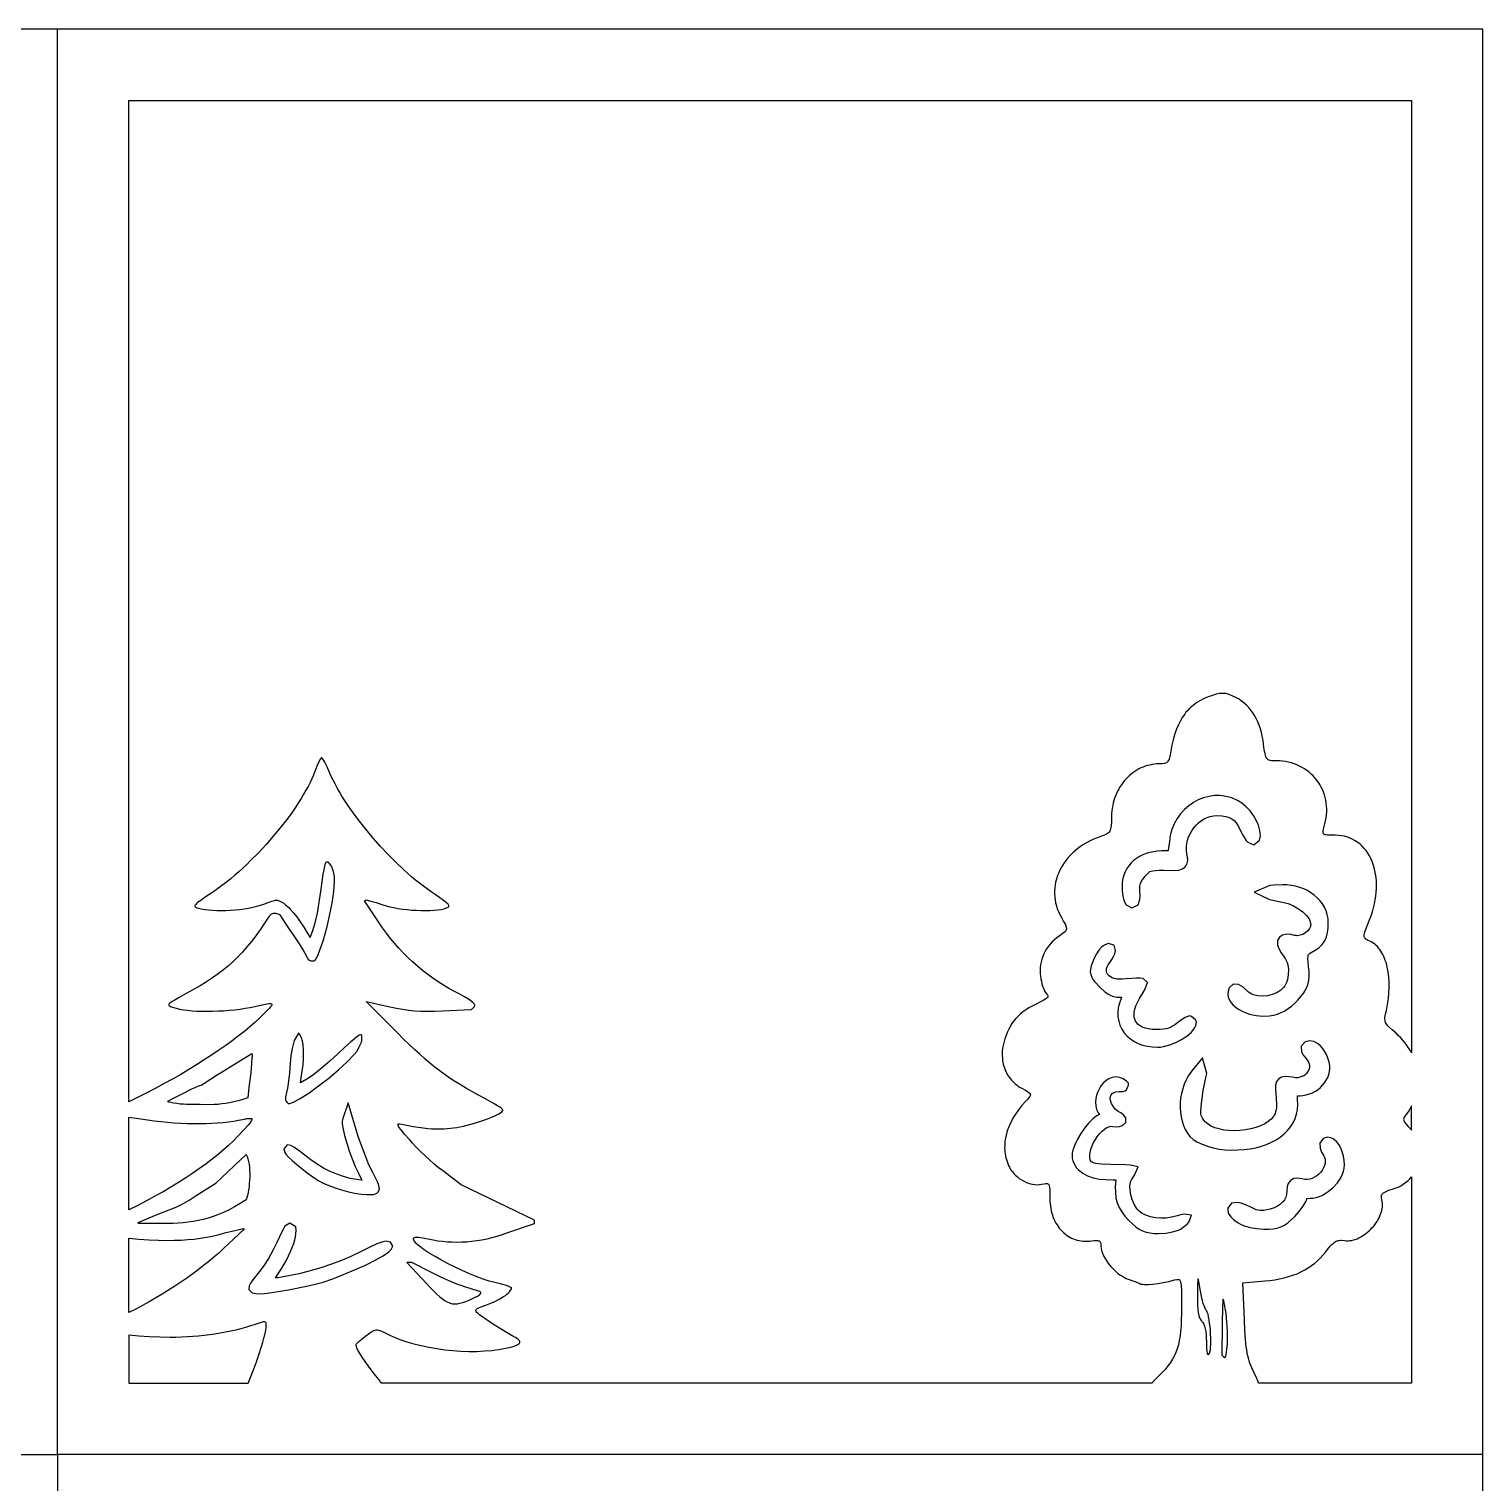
# Model space of a CAD drawing. Extents: x 0 to 250, y 0 to 250.
# Drawn here: x 122.5 to 250, y 122.5 to 250 of the extents above; entities that cross this region are included whole.
import ezdxf

# ---------------------------------------------------------------- set-up
doc = ezdxf.new("R2010")
doc.units = 0
doc.layers.add('CUT', color=18, linetype='CONTINUOUS')

msp = doc.modelspace()

# ---------------------------------------------------------------- linework, layer by layer
at = {"layer": 'CUT'}
for points in [[(0, 125), (125, 125), (125, 250), (0, 250)], [(153.41, 131.25), (153.19, 131.53), (152.91, 131.88), (152.58, 132.3), (152.26, 132.73), (151.96, 133.14), (151.7, 133.54), (151.48, 133.9), (151.31, 134.21), (151.25, 134.34), (151.2, 134.46), (151.18, 134.55), (151.17, 134.62), (151.18, 134.66), (151.23, 134.72), (151.42, 134.9), (151.7, 135.13), (152.04, 135.4), (152.34, 135.62), (152.57, 135.78), (152.67, 135.84), (152.76, 135.88), (152.85, 135.91), (152.94, 135.92), (153.03, 135.92), (153.13, 135.91), (153.23, 135.88), (153.35, 135.84), (153.62, 135.72), (153.96, 135.54), (154.21, 135.42), (154.47, 135.3), (154.74, 135.19), (155.02, 135.08), (155.62, 134.88), (156.24, 134.7), (156.9, 134.54), (157.57, 134.4), (158.26, 134.28), (158.96, 134.18), (159.67, 134.11), (160.37, 134.06), (161.07, 134.04), (161.76, 134.04), (162.43, 134.07), (163.08, 134.12), (163.4, 134.16), (163.7, 134.2), (164, 134.25), (164.29, 134.31), (164.76, 134.42), (164.95, 134.47), (165.11, 134.53), (165.25, 134.58), (165.36, 134.64), (165.44, 134.7), (165.5, 134.76), (165.53, 134.82), (165.53, 134.88), (165.5, 134.95), (165.45, 135.01), (165.38, 135.08), (165.28, 135.16), (165.15, 135.24), (165, 135.32), (164.66, 135.51), (164.14, 135.83), (163.53, 136.22), (162.88, 136.64), (162.37, 136.98), (162, 137.24), (161.87, 137.35), (161.77, 137.44), (161.71, 137.52), (161.68, 137.59), (161.67, 137.62), (161.68, 137.66), (161.71, 137.72), (161.78, 137.77), (161.87, 137.83), (162, 137.89), (162.16, 137.95), (162.56, 138.09), (163, 138.25), (163.41, 138.43), (163.79, 138.63), (164.12, 138.84), (164.27, 138.95), (164.41, 139.05), (164.52, 139.15), (164.62, 139.25), (164.7, 139.34), (164.76, 139.43), (164.8, 139.52), (164.81, 139.59), (164.8, 139.61), (164.78, 139.63), (164.7, 139.68), (164.56, 139.74), (164.38, 139.81), (163.92, 139.94), (163.36, 140.08), (163.11, 140.13), (162.86, 140.2), (162.31, 140.38), (161.72, 140.59), (161.11, 140.84), (160.49, 141.12), (159.86, 141.41), (159.25, 141.72), (158.66, 142.03), (158.11, 142.35), (157.6, 142.66), (157.15, 142.95), (156.78, 143.23), (156.62, 143.36), (156.49, 143.48), (156.38, 143.59), (156.3, 143.69), (156.24, 143.79), (156.21, 143.87), (156.21, 143.91), (156.22, 143.94), (156.23, 143.97), (156.25, 144), (156.3, 144.03), (156.4, 144.04), (156.53, 144.04), (156.68, 144.04), (156.87, 144.02), (157.07, 143.99), (157.29, 143.95), (157.51, 143.9), (157.93, 143.82), (158.35, 143.74), (158.77, 143.69), (159.19, 143.65), (159.61, 143.63), (160.03, 143.62), (160.46, 143.63), (160.89, 143.65), (161.33, 143.7), (161.77, 143.75), (162.21, 143.83), (162.66, 143.92), (163.11, 144.03), (163.56, 144.15), (164.03, 144.29), (164.49, 144.45), (166.83, 145.26), (166.83, 145.53), (160.39, 148.63), (158.75, 149.89), (158.39, 150.17), (158.01, 150.49), (157.61, 150.84), (157.22, 151.2), (156.83, 151.57), (156.46, 151.94), (156.13, 152.29), (155.85, 152.61), (155.43, 153.1), (155.13, 153.46), (154.94, 153.71), (154.89, 153.8), (154.86, 153.87), (154.85, 153.93), (154.87, 153.96), (154.91, 153.98), (154.98, 153.98), (155.18, 153.96), (155.47, 153.9), (156.18, 153.76), (156.85, 153.66), (157.48, 153.59), (157.78, 153.56), (158.07, 153.55), (158.35, 153.54), (158.63, 153.55), (158.91, 153.56), (159.18, 153.57), (159.46, 153.6), (159.73, 153.63), (160, 153.67), (160.27, 153.72), (160.59, 153.79), (160.91, 153.87), (161.57, 154.05), (162.2, 154.25), (162.79, 154.46), (163.06, 154.57), (163.3, 154.67), (163.51, 154.77), (163.7, 154.87), (163.85, 154.96), (163.96, 155.05), (164.03, 155.12), (164.05, 155.16), (164.05, 155.19), (164.04, 155.21), (164.02, 155.24), (163.93, 155.33), (163.78, 155.44), (163.59, 155.57), (163.35, 155.71), (163.09, 155.87), (162.47, 156.2), (161.91, 156.5), (161.38, 156.79), (160.87, 157.08), (160.38, 157.38), (159.9, 157.68), (159.44, 157.98), (158.98, 158.3), (158.54, 158.62), (158.09, 158.96), (157.65, 159.32), (157.21, 159.7), (156.76, 160.09), (156.3, 160.51), (155.82, 160.96), (155.34, 161.43), (154.83, 161.94), (152.05, 164.73), (154.13, 164.26), (154.71, 164.14), (155.25, 164.04), (155.78, 163.96), (156.31, 163.91), (156.86, 163.88), (157.44, 163.87), (158.07, 163.88), (158.76, 163.91), (161.3, 164.03), (161.56, 164.29), (161.59, 164.33), (161.6, 164.37), (161.59, 164.42), (161.56, 164.47), (161.52, 164.53), (161.46, 164.6), (161.28, 164.75), (161.03, 164.92), (160.7, 165.12), (160.29, 165.35), (159.8, 165.61), (159.32, 165.87), (158.84, 166.15), (158.38, 166.45), (157.91, 166.77), (157.46, 167.1), (157.01, 167.45), (156.57, 167.81), (156.14, 168.19), (155.73, 168.58), (155.32, 168.99), (154.93, 169.4), (154.55, 169.83), (154.18, 170.27), (153.84, 170.71), (153.5, 171.17), (153.19, 171.63), (151.93, 173.54), (152.01, 173.62), (152.05, 173.63), (152.15, 173.61), (152.48, 173.53), (152.95, 173.39), (153.51, 173.2), (153.81, 173.1), (154.13, 173.02), (154.49, 172.95), (154.86, 172.88), (155.26, 172.83), (155.66, 172.78), (156.07, 172.74), (156.48, 172.72), (156.89, 172.7), (157.28, 172.7), (157.66, 172.71), (158.02, 172.73), (158.34, 172.76), (158.64, 172.8), (158.9, 172.85), (159.11, 172.92), (159.18, 172.95), (159.24, 172.98), (159.28, 173.02), (159.31, 173.06), (159.32, 173.1), (159.31, 173.14), (159.28, 173.2), (159.24, 173.26), (159.17, 173.32), (159.09, 173.4), (158.85, 173.58), (158.52, 173.81), (158.1, 174.1), (157.76, 174.33), (157.43, 174.57), (157.08, 174.82), (156.74, 175.09), (156.4, 175.37), (156.05, 175.66), (155.7, 175.97), (155.36, 176.28), (154.67, 176.93), (153.99, 177.61), (153.32, 178.32), (152.68, 179.05), (152.06, 179.79), (151.47, 180.53), (150.91, 181.28), (150.65, 181.65), (150.4, 182.02), (150.16, 182.38), (149.93, 182.74), (149.72, 183.1), (149.52, 183.45), (149.33, 183.8), (149.16, 184.13), (149, 184.46), (148.86, 184.79), (148.64, 185.29), (148.43, 185.7), (148.34, 185.86), (148.26, 185.98), (148.19, 186.06), (148.17, 186.08), (148.15, 186.09), (148.13, 186.08), (148.11, 186.06), (148.05, 185.99), (147.98, 185.88), (147.9, 185.73), (147.73, 185.35), (147.55, 184.88), (147.43, 184.57), (147.29, 184.25), (147.14, 183.92), (146.97, 183.58), (146.78, 183.24), (146.58, 182.89), (146.37, 182.53), (146.14, 182.17), (145.9, 181.8), (145.65, 181.44), (145.39, 181.07), (145.11, 180.69), (144.53, 179.95), (143.92, 179.21), (143.28, 178.48), (142.62, 177.77), (141.93, 177.08), (141.59, 176.74), (141.24, 176.41), (140.89, 176.1), (140.54, 175.79), (140.19, 175.49), (139.84, 175.21), (139.49, 174.94), (139.14, 174.68), (138.8, 174.43), (138.45, 174.2), (137.94, 173.86), (137.55, 173.59), (137.28, 173.39), (137.18, 173.3), (137.11, 173.23), (137.06, 173.17), (137.04, 173.12), (137.04, 173.07), (137.06, 173.03), (137.09, 173), (137.15, 172.97), (137.32, 172.91), (137.59, 172.84), (137.9, 172.79), (138.24, 172.75), (138.59, 172.72), (138.97, 172.7), (139.36, 172.7), (139.75, 172.71), (140.16, 172.73), (140.56, 172.76), (140.97, 172.8), (141.36, 172.85), (141.75, 172.91), (142.12, 172.99), (142.47, 173.07), (142.79, 173.16), (143.09, 173.26), (143.48, 173.41), (143.8, 173.52), (144.03, 173.59), (144.12, 173.6), (144.19, 173.61), (144.21, 173.61), (144.23, 173.61), (144.3, 173.6), (144.5, 173.51), (144.83, 173.34), (144.98, 173.21), (145.14, 173.07), (145.27, 172.96), (145.4, 172.83), (145.67, 172.53), (145.97, 172.15), (146.28, 171.72), (146.59, 171.24), (146.9, 170.73), (147.14, 170.34), (147.38, 170.96), (147.58, 171.61), (147.78, 172.47), (147.95, 173.44), (148.08, 174.38), (148.19, 175.22), (148.3, 175.9), (148.38, 176.28), (148.44, 176.61), (148.46, 176.71), (148.51, 176.83), (148.57, 176.94), (148.6, 176.97), (148.64, 176.98), (148.68, 176.97), (148.73, 176.93), (148.83, 176.82), (148.93, 176.69), (149, 176.59), (149.03, 176.55), (149.06, 176.48), (149.12, 176.3), (149.19, 175.99), (149.27, 175.63), (149.27, 175.25), (149.19, 174.37), (149.04, 173.34), (148.83, 172.24), (148.58, 171.14), (148.29, 170.1), (147.98, 169.2), (147.76, 168.66), (147.66, 168.47), (147.57, 168.35), (147.52, 168.3), (147.46, 168.27), (147.37, 168.26), (147.28, 168.27), (147.19, 168.29), (147.1, 168.31), (146.91, 168.54), (146.72, 168.92), (146.53, 169.26), (146.21, 169.78), (145.8, 170.4), (145.34, 171.05), (144.92, 171.67), (144.58, 172.22), (144.54, 172.27), (144.44, 172.34), (144.31, 172.39), (144.16, 172.43), (144.08, 172.44), (144, 172.45), (143.92, 172.44), (143.84, 172.42), (143.76, 172.38), (143.69, 172.34), (143.62, 172.27), (143.56, 172.19), (143.16, 171.58), (142.76, 171), (142.38, 170.47), (142, 169.97), (141.61, 169.5), (141.22, 169.06), (140.82, 168.64), (140.41, 168.24), (139.99, 167.86), (139.54, 167.49), (139.08, 167.14), (138.58, 166.79), (138.06, 166.45), (137.51, 166.1), (136.92, 165.76), (136.28, 165.41), (135.67, 165.08), (135.22, 164.82), (135.05, 164.72), (134.92, 164.63), (134.83, 164.56), (134.77, 164.49), (134.75, 164.44), (134.75, 164.41), (134.75, 164.39), (134.79, 164.34), (134.86, 164.3), (134.95, 164.26), (135.08, 164.22), (135.4, 164.13), (135.7, 164.06), (136.03, 164), (136.4, 163.95), (136.8, 163.91), (137.22, 163.88), (137.67, 163.87), (138.13, 163.86), (138.6, 163.87), (139.08, 163.89), (139.56, 163.91), (140.05, 163.95), (140.53, 164), (141, 164.06), (141.45, 164.13), (141.89, 164.2), (142.31, 164.29), (142.93, 164.44), (143.39, 164.53), (143.55, 164.55), (143.67, 164.55), (143.75, 164.53), (143.77, 164.52), (143.79, 164.5), (143.79, 164.47), (143.79, 164.44), (143.75, 164.35), (143.67, 164.24), (143.55, 164.11), (143.2, 163.75), (142.7, 163.26), (142.3, 162.89), (141.86, 162.5), (141.38, 162.1), (140.87, 161.7), (140.32, 161.28), (139.75, 160.86), (139.14, 160.44), (138.51, 160.02), (137.86, 159.59), (137.19, 159.17), (136.5, 158.75), (135.8, 158.33), (135.08, 157.92), (134.36, 157.52), (133.63, 157.13), (132.89, 156.75), (131.25, 155.92), (131.25, 243.75), (243.75, 243.75), (243.75, 160.21), (243.61, 160.46), (243.45, 160.7), (243.29, 160.93), (243.12, 161.15), (242.94, 161.37), (242.76, 161.57), (242.57, 161.75), (242.38, 161.93), (242.03, 162.23), (241.77, 162.48), (241.67, 162.59), (241.58, 162.69), (241.52, 162.79), (241.47, 162.89), (241.44, 162.99), (241.42, 163.09), (241.41, 163.2), (241.41, 163.32), (241.46, 163.6), (241.53, 163.94), (241.64, 164.46), (241.72, 164.97), (241.76, 165.47), (241.79, 165.96), (241.78, 166.43), (241.75, 166.89), (241.69, 167.33), (241.61, 167.74), (241.56, 167.94), (241.51, 168.14), (241.44, 168.32), (241.37, 168.5), (241.3, 168.67), (241.22, 168.84), (241.14, 168.99), (241.05, 169.14), (240.95, 169.28), (240.85, 169.41), (240.74, 169.53), (240.63, 169.64), (240.51, 169.74), (240.39, 169.83), (240.26, 169.91), (240.13, 169.98), (239.89, 170.1), (239.8, 170.15), (239.72, 170.2), (239.66, 170.26), (239.62, 170.32), (239.59, 170.39), (239.58, 170.48), (239.58, 170.57), (239.6, 170.69), (239.64, 170.82), (239.69, 170.98), (239.84, 171.37), (240.05, 171.89), (240.19, 172.24), (240.31, 172.59), (240.41, 172.94), (240.49, 173.29), (240.56, 173.63), (240.61, 173.97), (240.65, 174.3), (240.67, 174.63), (240.67, 174.96), (240.66, 175.28), (240.63, 175.59), (240.59, 175.89), (240.53, 176.18), (240.46, 176.47), (240.38, 176.74), (240.28, 177.01), (240.17, 177.26), (240.04, 177.5), (239.9, 177.73), (239.75, 177.95), (239.59, 178.15), (239.41, 178.34), (239.22, 178.51), (239.02, 178.67), (238.81, 178.81), (238.59, 178.94), (238.36, 179.05), (238.11, 179.14), (237.86, 179.21), (237.59, 179.26), (237.32, 179.29), (237.04, 179.3), (236.65, 179.3), (236.36, 179.32), (236.25, 179.33), (236.16, 179.35), (236.09, 179.38), (236.04, 179.42), (236, 179.48), (235.98, 179.54), (235.98, 179.62), (235.99, 179.72), (236.04, 179.96), (236.13, 180.29), (236.19, 180.56), (236.24, 180.83), (236.28, 181.09), (236.3, 181.35), (236.3, 181.61), (236.29, 181.87), (236.26, 182.12), (236.22, 182.37), (236.17, 182.61), (236.1, 182.85), (236.02, 183.08), (235.92, 183.31), (235.82, 183.52), (235.7, 183.74), (235.57, 183.94), (235.43, 184.14), (235.27, 184.33), (235.11, 184.5), (234.94, 184.67), (234.75, 184.83), (234.56, 184.98), (234.35, 185.12), (234.14, 185.25), (233.92, 185.37), (233.69, 185.47), (233.45, 185.56), (233.21, 185.64), (232.96, 185.71), (232.7, 185.76), (232.43, 185.8), (232.16, 185.82), (231.88, 185.83), (231.58, 185.83), (231.45, 185.84), (231.35, 185.85), (231.25, 185.88), (231.17, 185.91), (231.11, 185.96), (231.05, 186.02), (231, 186.09), (230.96, 186.19), (230.92, 186.31), (230.89, 186.45), (230.83, 186.81), (230.77, 187.29), (230.72, 187.64), (230.65, 187.99), (230.57, 188.32), (230.48, 188.64), (230.37, 188.95), (230.25, 189.24), (230.11, 189.53), (229.97, 189.79), (229.81, 190.04), (229.64, 190.28), (229.46, 190.5), (229.26, 190.71), (229.06, 190.89), (228.84, 191.06), (228.61, 191.22), (228.38, 191.35), (228.07, 191.5), (227.8, 191.62), (227.56, 191.7), (227.45, 191.72), (227.34, 191.74), (227.22, 191.74), (227.11, 191.74), (226.87, 191.72), (226.6, 191.66), (226.28, 191.57), (225.91, 191.44), (225.55, 191.3), (225.22, 191.13), (224.9, 190.93), (224.75, 190.83), (224.61, 190.72), (224.47, 190.6), (224.34, 190.48), (224.21, 190.35), (224.08, 190.22), (223.96, 190.08), (223.85, 189.93), (223.63, 189.62), (223.44, 189.29), (223.26, 188.93), (223.1, 188.54), (222.96, 188.12), (222.83, 187.68), (222.72, 187.21), (222.63, 186.71), (222.56, 186.36), (222.5, 186.08), (222.47, 185.97), (222.43, 185.88), (222.38, 185.8), (222.34, 185.74), (222.28, 185.68), (222.22, 185.64), (222.15, 185.61), (222.07, 185.59), (221.87, 185.56), (221.62, 185.56), (221.4, 185.55), (221.19, 185.53), (220.99, 185.5), (220.78, 185.46), (220.58, 185.41), (220.39, 185.35), (220.2, 185.28), (220.01, 185.2), (219.82, 185.11), (219.64, 185), (219.47, 184.89), (219.3, 184.78), (219.14, 184.65), (218.98, 184.51), (218.83, 184.37), (218.68, 184.22), (218.54, 184.06), (218.41, 183.89), (218.29, 183.72), (218.17, 183.54), (218.06, 183.35), (217.96, 183.16), (217.86, 182.97), (217.78, 182.76), (217.7, 182.56), (217.63, 182.34), (217.57, 182.13), (217.53, 181.91), (217.49, 181.68), (217.46, 181.45), (217.44, 181.22), (217.43, 180.99), (217.42, 180.51), (217.4, 180.14), (217.38, 179.99), (217.35, 179.86), (217.32, 179.75), (217.28, 179.66), (217.22, 179.58), (217.16, 179.51), (217.08, 179.44), (216.98, 179.39), (216.73, 179.28), (216.41, 179.16), (216.1, 179.05), (215.8, 178.92), (215.51, 178.79), (215.23, 178.64), (214.97, 178.48), (214.72, 178.31), (214.47, 178.13), (214.24, 177.94), (214.03, 177.75), (213.82, 177.55), (213.63, 177.34), (213.45, 177.12), (213.29, 176.89), (213.14, 176.66), (213, 176.43), (212.88, 176.19), (212.77, 175.95), (212.67, 175.7), (212.6, 175.45), (212.53, 175.19), (212.48, 174.93), (212.45, 174.68), (212.43, 174.42), (212.43, 174.15), (212.45, 173.89), (212.48, 173.63), (212.53, 173.37), (212.59, 173.11), (212.67, 172.85), (212.77, 172.6), (212.89, 172.34), (213.03, 172.09), (213.23, 171.73), (213.38, 171.46), (213.43, 171.34), (213.46, 171.24), (213.48, 171.15), (213.48, 171.07), (213.46, 171), (213.42, 170.93), (213.37, 170.86), (213.3, 170.79), (213.1, 170.64), (212.83, 170.45), (212.62, 170.3), (212.42, 170.13), (212.23, 169.95), (212.05, 169.76), (211.89, 169.56), (211.74, 169.34), (211.61, 169.12), (211.5, 168.9), (211.4, 168.66), (211.31, 168.42), (211.25, 168.18), (211.2, 167.93), (211.17, 167.69), (211.16, 167.44), (211.17, 167.19), (211.19, 166.94), (211.23, 166.71), (211.28, 166.49), (211.33, 166.28), (211.39, 166.07), (211.46, 165.89), (211.52, 165.73), (211.59, 165.6), (211.65, 165.5), (211.77, 165.36), (211.81, 165.3), (211.84, 165.25), (211.85, 165.2), (211.85, 165.15), (211.84, 165.1), (211.8, 165.05), (211.74, 165), (211.67, 164.94), (211.44, 164.81), (210.65, 164.4), (210.41, 164.28), (210.19, 164.15), (209.98, 164.03), (209.79, 163.9), (209.61, 163.77), (209.44, 163.64), (209.29, 163.5), (209.14, 163.35), (209, 163.2), (208.88, 163.04), (208.75, 162.87), (208.64, 162.69), (208.53, 162.49), (208.42, 162.28), (208.31, 162.06), (208.21, 161.82), (208.08, 161.46), (207.97, 161.1), (207.9, 160.74), (207.85, 160.39), (207.84, 160.05), (207.86, 159.71), (207.88, 159.54), (207.9, 159.38), (207.94, 159.22), (207.98, 159.06), (208.03, 158.91), (208.08, 158.76), (208.15, 158.61), (208.22, 158.47), (208.29, 158.33), (208.37, 158.2), (208.46, 158.07), (208.56, 157.94), (208.66, 157.82), (208.77, 157.7), (208.89, 157.59), (209.01, 157.48), (209.14, 157.38), (209.28, 157.28), (209.42, 157.19), (209.57, 157.11), (209.88, 156.94), (210.1, 156.81), (210.18, 156.75), (210.24, 156.69), (210.28, 156.64), (210.3, 156.58), (210.31, 156.52), (210.3, 156.46), (210.26, 156.4), (210.21, 156.32), (210.07, 156.14), (209.86, 155.92), (209.54, 155.56), (209.26, 155.21), (209.01, 154.84), (208.78, 154.48), (208.59, 154.11), (208.42, 153.74), (208.29, 153.37), (208.18, 153), (208.11, 152.63), (208.08, 152.44), (208.07, 152.26), (208.06, 152.08), (208.05, 151.9), (208.06, 151.72), (208.08, 151.54), (208.1, 151.37), (208.13, 151.19), (208.17, 151.02), (208.21, 150.85), (208.27, 150.68), (208.33, 150.51), (208.4, 150.35), (208.48, 150.19), (208.58, 150), (208.71, 149.82), (208.85, 149.65), (209, 149.5), (209.17, 149.35), (209.34, 149.21), (209.52, 149.09), (209.71, 148.98), (209.91, 148.88), (210.11, 148.8), (210.31, 148.74), (210.51, 148.69), (210.71, 148.66), (210.91, 148.65), (211.1, 148.66), (211.29, 148.69), (211.53, 148.74), (211.63, 148.75), (211.71, 148.76), (211.79, 148.75), (211.85, 148.73), (211.89, 148.7), (211.93, 148.64), (211.96, 148.57), (211.99, 148.48), (212, 148.37), (212.02, 148.23), (212.03, 147.88), (212.03, 147.4), (212.03, 147.18), (212.05, 146.97), (212.07, 146.76), (212.1, 146.56), (212.14, 146.36), (212.19, 146.16), (212.25, 145.98), (212.31, 145.79), (212.38, 145.62), (212.46, 145.45), (212.55, 145.28), (212.65, 145.13), (212.75, 144.98), (212.85, 144.83), (212.97, 144.7), (213.09, 144.57), (213.22, 144.45), (213.35, 144.34), (213.48, 144.23), (213.63, 144.14), (213.78, 144.05), (213.93, 143.97), (214.09, 143.9), (214.25, 143.84), (214.41, 143.79), (214.58, 143.75), (214.76, 143.72), (214.94, 143.7), (215.12, 143.69), (215.3, 143.69), (215.49, 143.7), (215.68, 143.72), (215.9, 143.75), (216.09, 143.76), (216.23, 143.75), (216.29, 143.74), (216.34, 143.72), (216.38, 143.7), (216.41, 143.66), (216.44, 143.63), (216.46, 143.58), (216.49, 143.47), (216.5, 143.33), (216.5, 143.22), (216.51, 143.11), (216.56, 142.88), (216.63, 142.64), (216.73, 142.41), (216.86, 142.17), (217.01, 141.94), (217.17, 141.71), (217.36, 141.48), (217.56, 141.27), (217.77, 141.07), (217.99, 140.88), (218.23, 140.72), (218.47, 140.57), (218.72, 140.44), (218.97, 140.33), (219.22, 140.25), (219.46, 140.17), (219.84, 140.01), (219.94, 139.97), (220.05, 139.94), (220.18, 139.93), (220.33, 139.91), (220.67, 139.91), (221.06, 139.94), (221.5, 139.99), (221.96, 140.07), (222.45, 140.17), (222.96, 140.3), (223.16, 140.35), (223.24, 140.35), (223.31, 140.35), (223.37, 140.33), (223.42, 140.28), (223.46, 140.21), (223.49, 140.11), (223.52, 139.99), (223.54, 139.82), (223.56, 139.38), (223.57, 137.95), (223.57, 137.35), (223.55, 136.79), (223.53, 136.29), (223.49, 135.82), (223.44, 135.39), (223.37, 134.99), (223.29, 134.61), (223.19, 134.27), (223.07, 133.94), (222.93, 133.63), (222.77, 133.34), (222.59, 133.05), (222.38, 132.77), (222.15, 132.49), (221.89, 132.21), (221.61, 131.92), (221.26, 131.58), (220.95, 131.25)], [(223.82, 181.55), (223.48, 181.17), (223.18, 180.76), (222.93, 180.3), (222.73, 179.81), (222.58, 179.29), (222.5, 178.76), (222.41, 178), (222.39, 177.93), (222.18, 177.92), (221.81, 177.92), (221.47, 177.9), (221.12, 177.86), (220.79, 177.8), (220.48, 177.7), (220.18, 177.59), (219.89, 177.44), (219.62, 177.27), (219.37, 177.08), (219.15, 176.87), (218.95, 176.63), (218.77, 176.38), (218.62, 176.1), (218.51, 175.81), (218.42, 175.51), (218.37, 175.19), (218.35, 174.87), (218.37, 174.41), (218.42, 173.98), (218.51, 173.59), (218.71, 173.19), (219.22, 172.92), (219.77, 173.21), (219.92, 173.66), (219.94, 174.03), (219.92, 174.42), (219.91, 174.63), (219.92, 174.8), (219.94, 174.95), (219.98, 175.08), (220.03, 175.22), (220.11, 175.36), (220.22, 175.52), (220.37, 175.7), (220.55, 175.9), (220.69, 176.03), (220.8, 176.11), (220.91, 176.16), (221.06, 176.19), (221.29, 176.22), (221.62, 176.23), (222.06, 176.23), (222.96, 176.22), (223.32, 176.25), (223.65, 176.35), (223.86, 176.5), (224.04, 176.74), (224.12, 177.1), (224.09, 177.41), (224.04, 177.67), (224, 177.99), (224, 178.28), (224.03, 178.57), (224.09, 178.87), (224.19, 179.15), (224.32, 179.43), (224.47, 179.7), (224.65, 179.95), (224.85, 180.19), (225.07, 180.4), (225.31, 180.58), (225.56, 180.73), (225.82, 180.86), (226.09, 180.95), (226.36, 181), (226.64, 181.02), (227.09, 181), (227.46, 180.95), (227.75, 180.87), (227.97, 180.75), (228.17, 180.6), (228.36, 180.38), (228.56, 180.07), (228.77, 179.64), (228.99, 179.21), (229.2, 178.88), (229.39, 178.68), (229.9, 178.45), (230.42, 178.87), (230.48, 179.26), (230.44, 179.73), (230.31, 180.18), (230.12, 180.62), (229.87, 181.04), (229.58, 181.43), (229.25, 181.79), (228.87, 182.11), (228.47, 182.36), (227.98, 182.57), (227.48, 182.71), (226.97, 182.78), (226.47, 182.78), (225.98, 182.71), (225.5, 182.59), (225.04, 182.4), (224.61, 182.17), (224.2, 181.88)], [(228.11, 164.39), (228.5, 164.08), (228.99, 163.82), (229.53, 163.62), (230.1, 163.48), (230.7, 163.42), (231.29, 163.45), (231.64, 163.52), (231.98, 163.62), (232.3, 163.75), (232.62, 163.91), (232.93, 164.1), (233.22, 164.32), (233.5, 164.57), (233.77, 164.85), (234.3, 165.49), (234.51, 165.83), (234.65, 166.18), (234.73, 166.55), (234.76, 166.93), (234.75, 167.34), (234.7, 167.78), (234.65, 168.49), (234.66, 168.68), (234.68, 168.79), (234.69, 168.83), (234.72, 168.86), (234.79, 168.92), (234.94, 169.01), (235.29, 169.21), (235.62, 169.44), (235.9, 169.71), (236.13, 170.03), (236.28, 170.39), (236.38, 170.77), (236.43, 171.19), (236.44, 171.66), (236.42, 172.01), (236.35, 172.35), (236.25, 172.68), (236.1, 173), (235.92, 173.29), (235.71, 173.57), (235.47, 173.82), (235.2, 174.05), (234.92, 174.26), (234.61, 174.44), (234.28, 174.6), (233.93, 174.73), (233.57, 174.83), (233.19, 174.9), (232.81, 174.94), (232.42, 174.95), (231.62, 174.92), (231.31, 174.9), (229.95, 174.3), (231.28, 173.67), (231.57, 173.61), (232.4, 173.44), (232.92, 173.3), (233.4, 173.11), (233.83, 172.86), (234.21, 172.58), (234.52, 172.27), (234.75, 171.96), (234.81, 171.83), (234.86, 171.69), (234.89, 171.58), (234.9, 171.47), (234.89, 171.38), (234.88, 171.31), (234.78, 171.11), (234.64, 170.92), (234.45, 170.75), (234.22, 170.61), (233.97, 170.53), (233.72, 170.49), (233.63, 170.5), (233.49, 170.52), (233.15, 170.59), (232.79, 170.62), (232.42, 170.55), (232.16, 170.36), (231.98, 170.07), (231.98, 169.65), (232.12, 169.3), (232.31, 168.98), (232.54, 168.66), (232.66, 168.48), (232.75, 168.31), (232.82, 168.13), (232.88, 167.93), (232.92, 167.72), (232.94, 167.52), (232.93, 167.07), (232.85, 166.64), (232.79, 166.45), (232.71, 166.26), (232.62, 166.1), (232.51, 165.95), (232.4, 165.82), (232.28, 165.71), (232.11, 165.59), (231.94, 165.49), (231.53, 165.32), (231.11, 165.21), (230.68, 165.18), (230.27, 165.21), (229.89, 165.3), (229.74, 165.37), (229.58, 165.45), (229.45, 165.54), (229.31, 165.66), (228.96, 165.98), (228.56, 166.22), (228.09, 166.23), (227.75, 165.92), (227.65, 165.62), (227.63, 165.37), (227.67, 165.09), (227.77, 164.83), (227.92, 164.6)], [(215.65, 167.85), (215.59, 167.57), (215.57, 167.28), (215.63, 166.99), (215.75, 166.72), (215.93, 166.47), (216.4, 165.97), (216.87, 165.54), (217.11, 165.38), (217.36, 165.25), (217.61, 165.15), (217.88, 165.1), (218.14, 165.1), (218.31, 165.11), (218.26, 164.98), (218.12, 164.58), (218.02, 164.17), (217.98, 163.77), (217.99, 163.38), (218.06, 163), (218.17, 162.63), (218.33, 162.29), (218.54, 161.98), (218.79, 161.69), (219.08, 161.44), (219.41, 161.22), (219.76, 161.04), (220.15, 160.9), (220.57, 160.8), (221.01, 160.73), (221.47, 160.71), (221.73, 160.72), (222, 160.77), (222.53, 160.91), (223.06, 161.12), (223.56, 161.38), (224.02, 161.68), (224.4, 162), (224.57, 162.18), (224.71, 162.38), (224.81, 162.61), (224.87, 162.94), (224.8, 163.11), (224.45, 163.41), (224.26, 163.45), (223.89, 163.33), (223.56, 163.12), (223.21, 162.85), (222.98, 162.68), (222.79, 162.55), (222.61, 162.45), (222.42, 162.38), (222.21, 162.32), (221.97, 162.28), (221.68, 162.26), (221.34, 162.25), (220.98, 162.27), (220.65, 162.31), (220.37, 162.38), (220.13, 162.48), (219.93, 162.59), (219.77, 162.71), (219.64, 162.84), (219.54, 162.99), (219.47, 163.16), (219.42, 163.35), (219.41, 163.56), (219.42, 163.79), (219.48, 164.05), (219.57, 164.34), (219.7, 164.64), (219.89, 164.98), (220.28, 165.66), (220.42, 165.93), (220.59, 166.4), (220.2, 166.73), (219.95, 166.78), (219.62, 166.78), (219.2, 166.75), (218.72, 166.7), (218.4, 166.67), (218.13, 166.67), (217.88, 166.69), (217.67, 166.74), (217.48, 166.8), (217.33, 166.88), (217.21, 166.96), (217.12, 167.05), (217.05, 167.14), (217.01, 167.24), (216.98, 167.35), (216.98, 167.47), (217, 167.6), (217.05, 167.76), (217.13, 167.94), (217.28, 168.15), (217.45, 168.41), (217.6, 168.66), (217.71, 168.9), (217.77, 169.19), (217.65, 169.67), (217.14, 169.81), (216.81, 169.67), (216.56, 169.49), (216.32, 169.23), (216.1, 168.9), (215.91, 168.53), (215.75, 168.14)], [(144.98, 156.04), (145.04, 155.97), (145.1, 155.9), (145.16, 155.83), (145.19, 155.8), (145.23, 155.78), (145.29, 155.77), (145.36, 155.78), (145.5, 155.82), (145.7, 155.9), (146.21, 156.18), (147.02, 156.69), (147.89, 157.31), (148.78, 158.01), (149.63, 158.73), (150.4, 159.43), (151.01, 160.07), (151.26, 160.35), (151.43, 160.68), (151.57, 160.97), (151.64, 161.15), (151.66, 161.22), (151.67, 161.27), (151.67, 161.39), (151.68, 161.55), (151.68, 161.7), (151.66, 161.76), (151.64, 161.8), (151.61, 161.81), (151.56, 161.8), (151.45, 161.76), (151.34, 161.69), (151.25, 161.63), (151, 161.41), (150.7, 161.16), (150.18, 160.71), (149.57, 160.13), (148.87, 159.48), (148.13, 158.84), (147.43, 158.29), (146.87, 157.91), (146.3, 157.58), (146.37, 158.03), (146.46, 158.62), (146.53, 159.18), (146.57, 159.71), (146.58, 160.18), (146.57, 160.59), (146.55, 160.76), (146.53, 160.93), (146.5, 161.13), (146.48, 161.24), (146.46, 161.33), (146.41, 161.46), (146.33, 161.66), (146.28, 161.77), (146.23, 161.85), (146.19, 161.91), (146.17, 161.92), (146.15, 161.93), (146.11, 161.9), (146.06, 161.84), (145.94, 161.65), (145.76, 161.3), (145.72, 161.18), (145.68, 161.06), (145.62, 160.84), (145.57, 160.61), (145.47, 159.98), (145.4, 159.24), (145.33, 158.46), (145.25, 157.72), (145.16, 157.13), (145.08, 156.74), (144.98, 156.33)], [(235.94, 160.62), (235.73, 160.85), (235.48, 161.05), (235.16, 161.2), (234.78, 161.26), (234.4, 161.18), (234.05, 160.81), (234.08, 160.3), (234.26, 159.98), (234.46, 159.74), (234.62, 159.55), (234.7, 159.4), (234.76, 159.24), (234.78, 159.1), (234.78, 158.95), (234.75, 158.81), (234.7, 158.67), (234.63, 158.54), (234.53, 158.41), (234.42, 158.3), (234.28, 158.21), (234.12, 158.13), (233.95, 158.07), (233.76, 158.04), (233.56, 158.04), (233.29, 158.07), (232.73, 158.15), (232.35, 158.09), (232.09, 157.93), (231.91, 157.71), (231.81, 157.37), (231.8, 157.03), (231.86, 156.25), (231.9, 155.65), (231.89, 155.43), (231.86, 155.23), (231.82, 155.06), (231.77, 154.91), (231.7, 154.76), (231.62, 154.64), (231.43, 154.41), (231.18, 154.2), (230.87, 154), (230.5, 153.83), (230.09, 153.68), (229.64, 153.56), (229.17, 153.47), (228.69, 153.41), (228.21, 153.39), (227.73, 153.4), (227.28, 153.45), (226.86, 153.54), (226.48, 153.65), (226.15, 153.79), (225.89, 153.95), (225.67, 154.15), (225.52, 154.32), (225.41, 154.48), (225.34, 154.6), (225.3, 154.73), (225.27, 154.89), (225.26, 155.1), (225.31, 155.78), (225.47, 156.92), (225.64, 157.77), (225.74, 158.16), (225.78, 158.41), (225.4, 159.77), (224.46, 158.65), (224.18, 158.22), (223.97, 157.85), (223.8, 157.46), (223.67, 157.06), (223.56, 156.65), (223.49, 156.23), (223.46, 155.82), (223.45, 155.41), (223.47, 155), (223.53, 154.6), (223.62, 154.22), (223.73, 153.85), (223.89, 153.5), (224.08, 153.17), (224.31, 152.88), (224.6, 152.62), (224.91, 152.42), (225.38, 152.2), (225.86, 152.02), (226.35, 151.89), (226.86, 151.78), (227.38, 151.72), (227.92, 151.69), (228.47, 151.7), (229.05, 151.74), (229.58, 151.8), (230.09, 151.9), (230.58, 152.03), (231.03, 152.19), (231.46, 152.37), (231.86, 152.59), (232.23, 152.83), (232.57, 153.11), (232.87, 153.41), (233.13, 153.73), (233.35, 154.09), (233.52, 154.46), (233.65, 154.85), (233.73, 155.26), (233.76, 155.69), (233.75, 156.1), (233.73, 156.46), (233.94, 156.46), (234.22, 156.48), (234.51, 156.53), (234.79, 156.61), (235.06, 156.72), (235.31, 156.86), (235.54, 157.01), (235.75, 157.19), (235.94, 157.38), (236.11, 157.59), (236.26, 157.82), (236.39, 158.06), (236.48, 158.31), (236.54, 158.57), (236.57, 158.84), (236.56, 159.12), (236.51, 159.39), (236.41, 159.74), (236.27, 160.06), (236.12, 160.35)], [(134.68, 155.98), (135.11, 156.2), (135.92, 156.62), (136.78, 157.05), (137.13, 157.21), (137.38, 157.31), (137.48, 157.34), (137.59, 157.39), (137.84, 157.53), (138.42, 157.91), (139.08, 158.34), (139.42, 158.55), (139.76, 158.75), (142.04, 160.16), (142.05, 159.99), (142.04, 159.79), (142.02, 159.33), (141.97, 158.82), (141.91, 158.27), (141.77, 157.18), (141.67, 156.28), (141.25, 156.14), (140.84, 156.02), (140.46, 155.92), (140.09, 155.84), (139.73, 155.78), (139.39, 155.74), (139.06, 155.7), (138.73, 155.68), (138.11, 155.67), (137.51, 155.68), (136.91, 155.69), (136.31, 155.7), (136.05, 155.71), (135.76, 155.73), (135.46, 155.77), (135.17, 155.81), (134.93, 155.86), (134.75, 155.9), (134.69, 155.93), (134.66, 155.95), (134.65, 155.97)], [(213.99, 151.44), (213.97, 151.22), (213.99, 150.98), (214.04, 150.75), (214.12, 150.53), (214.23, 150.33), (214.37, 150.14), (214.53, 149.96), (214.9, 149.66), (215.33, 149.43), (215.83, 149.26), (216.37, 149.15), (216.92, 149.11), (217.58, 149.09), (217.76, 149.07), (217.81, 149.06), (217.81, 149.05), (217.76, 148.51), (217.77, 147.99), (217.81, 147.51), (217.92, 147.07), (218.09, 146.65), (218.32, 146.26), (218.61, 145.88), (218.95, 145.51), (219.27, 145.21), (219.56, 144.96), (219.85, 144.76), (220.15, 144.6), (220.47, 144.49), (220.81, 144.42), (221.17, 144.38), (221.59, 144.37), (222.19, 144.41), (222.78, 144.52), (223.29, 144.68), (223.53, 144.79), (223.72, 144.92), (224.06, 145.2), (224.21, 145.36), (224.43, 145.99), (223.79, 146.08), (223.59, 146.04), (223.18, 145.91), (222.7, 145.8), (222.22, 145.73), (221.74, 145.72), (221.28, 145.76), (220.84, 145.85), (220.45, 145.98), (220.12, 146.14), (219.86, 146.34), (219.74, 146.46), (219.63, 146.6), (219.41, 146.96), (219.24, 147.35), (219.12, 147.76), (219.05, 148.17), (219.04, 148.54), (219.09, 148.86), (219.13, 148.97), (219.19, 149.09), (219.43, 149.5), (219.77, 150.23), (219.06, 150.38), (218.64, 150.41), (217.37, 150.43), (216.56, 150.45), (216.26, 150.48), (216.01, 150.52), (215.83, 150.57), (215.72, 150.62), (215.66, 150.66), (215.64, 150.68), (215.57, 150.82), (215.53, 151.01), (215.52, 151.23), (215.55, 151.49), (215.61, 151.76), (215.72, 152.05), (215.85, 152.34), (216.01, 152.63), (216.19, 152.9), (216.39, 153.15), (216.6, 153.36), (216.81, 153.53), (217.01, 153.66), (217.2, 153.74), (217.37, 153.78), (217.55, 153.77), (217.83, 153.73), (218.12, 153.75), (218.4, 153.84), (218.67, 154.11), (218.68, 154.51), (218.49, 154.79), (218.25, 154.97), (218.02, 155.08), (217.88, 155.16), (217.72, 155.32), (217.56, 155.54), (217.42, 155.78), (217.34, 156.03), (217.32, 156.23), (217.34, 156.4), (217.4, 156.53), (217.49, 156.64), (217.63, 156.73), (217.82, 156.79), (218.11, 156.83), (218.43, 156.84), (218.63, 156.88), (218.74, 156.96), (218.93, 157.37), (218.91, 157.55), (218.73, 157.74), (218.44, 157.93), (218.14, 158.06), (217.81, 158.1), (217.49, 158.06), (217.2, 157.94), (216.95, 157.78), (216.72, 157.58), (216.52, 157.34), (216.36, 157.08), (216.22, 156.8), (216.11, 156.51), (216.04, 156.2), (216.02, 155.89), (216.04, 155.57), (216.11, 155.25), (216.26, 154.95), (216.36, 154.82), (216.14, 154.68), (215.97, 154.58), (215.78, 154.42), (215.42, 154.06), (215.07, 153.62), (214.74, 153.14), (214.44, 152.64), (214.2, 152.14), (214.04, 151.68)], [(153, 147.9), (153.15, 148.07), (153.22, 148.29), (153.18, 148.58), (153.06, 148.9), (152.64, 149.73), (152.31, 150.41), (151.96, 151.23), (151.64, 152.1), (151.37, 152.89), (150.48, 155.82), (150, 154.36), (149.97, 154.19), (149.97, 153.98), (150.04, 153.52), (150.17, 152.96), (150.36, 152.31), (150.58, 151.63), (150.84, 150.93), (151.11, 150.26), (151.39, 149.66), (151.69, 149.05), (151.61, 149.06), (151.24, 149.11), (150.65, 149.21), (150.07, 149.37), (149.48, 149.57), (148.9, 149.82), (148.32, 150.11), (147.76, 150.45), (147.21, 150.82), (146.68, 151.25), (146.2, 151.63), (145.79, 151.91), (145.46, 152.09), (145.12, 152.15), (144.83, 151.8), (144.92, 151.49), (145.02, 151.34), (145.25, 151.08), (145.57, 150.77), (145.97, 150.42), (146.9, 149.69), (147.38, 149.34), (147.86, 149.03), (148.28, 148.8), (148.78, 148.58), (149.33, 148.37), (149.91, 148.19), (150.5, 148.03), (151.07, 147.91), (151.62, 147.82), (152.11, 147.79), (152.71, 147.8)], [(243.75, 153.45), (243.75, 155.57), (243.63, 155.34), (243.5, 155.12), (243.37, 154.94), (243.25, 154.78), (243.14, 154.65), (243.1, 154.58), (243.07, 154.52), (243.05, 154.46), (243.04, 154.4), (243.05, 154.34), (243.06, 154.28), (243.09, 154.21), (243.13, 154.13), (243.26, 153.97), (243.44, 153.76), (243.69, 153.51)], [(131.25, 146.44), (131.25, 154.59), (132.31, 154.42), (132.9, 154.33), (133.48, 154.25), (134.07, 154.19), (134.65, 154.13), (135.23, 154.08), (135.81, 154.05), (136.37, 154.03), (136.93, 154.01), (137.48, 154.01), (138.01, 154.02), (138.53, 154.04), (139.03, 154.07), (139.52, 154.12), (139.99, 154.17), (140.43, 154.24), (140.86, 154.31), (141.38, 154.41), (141.58, 154.45), (141.75, 154.47), (141.88, 154.47), (141.97, 154.46), (142.01, 154.45), (142.03, 154.43), (142.04, 154.4), (142.04, 154.37), (142.02, 154.29), (141.96, 154.19), (141.87, 154.05), (141.73, 153.89), (141.34, 153.47), (140.81, 152.9), (140.42, 152.5), (140, 152.1), (139.55, 151.7), (139.07, 151.3), (138.56, 150.89), (138.03, 150.49), (137.46, 150.08), (136.87, 149.67), (136.25, 149.26), (135.61, 148.85), (134.94, 148.45), (134.25, 148.04), (133.53, 147.64), (132.79, 147.23), (132.03, 146.83)], [(227.63, 146.6), (227.67, 146.16), (227.89, 145.84), (228.16, 145.58), (228.53, 145.3), (228.75, 145.18), (229.01, 145.07), (229.55, 144.91), (230.17, 144.8), (230.79, 144.76), (231.22, 144.76), (231.6, 144.79), (231.95, 144.85), (232.29, 144.95), (232.61, 145.11), (232.9, 145.32), (233.19, 145.56), (233.5, 145.86), (233.89, 146.29), (234.22, 146.73), (234.47, 147.14), (234.56, 147.38), (234.57, 147.45), (234.86, 147.47), (235.1, 147.48), (235.38, 147.54), (235.66, 147.63), (235.92, 147.75), (236.17, 147.88), (236.42, 148.05), (236.86, 148.41), (237.24, 148.83), (237.41, 149.07), (237.56, 149.31), (237.68, 149.57), (237.78, 149.83), (237.84, 150.11), (237.87, 150.39), (237.84, 150.79), (237.77, 151.17), (237.67, 151.53), (237.54, 151.86), (237.37, 152.17), (237.15, 152.45), (236.88, 152.67), (236.65, 152.77), (236.37, 152.81), (235.98, 152.7), (235.71, 152.31), (235.72, 151.86), (235.85, 151.52), (236.01, 151.24), (236.11, 151.04), (236.16, 150.88), (236.17, 150.71), (236.16, 150.53), (236.11, 150.34), (236.03, 150.14), (235.92, 149.95), (235.78, 149.76), (235.62, 149.59), (235.43, 149.44), (235.24, 149.31), (235.03, 149.21), (234.82, 149.15), (234.6, 149.11), (234.39, 149.11), (234.12, 149.16), (233.74, 149.23), (233.43, 149.19), (233.13, 149.03), (232.93, 148.77), (232.84, 148.49), (232.81, 148.1), (232.78, 147.79), (232.71, 147.56), (232.6, 147.34), (232.45, 147.14), (232.25, 146.95), (231.99, 146.78), (231.69, 146.63), (231.33, 146.51), (230.79, 146.39), (230.62, 146.38), (230.46, 146.38), (230.31, 146.41), (230.12, 146.46), (229.89, 146.56), (229.59, 146.7), (229.17, 146.89), (228.8, 147.03), (228.44, 147.1), (227.94, 147.03)], [(132.08, 145.34), (133.59, 145.97), (135.45, 146.72), (135.76, 146.87), (136.13, 147.07), (136.54, 147.31), (136.99, 147.59), (137.94, 148.19), (138.42, 148.5), (138.89, 148.78), (141.54, 151.29), (141.62, 151.12), (141.69, 150.92), (141.74, 150.7), (141.79, 150.46), (141.82, 150.19), (141.84, 149.92), (141.85, 149.63), (141.85, 149.34), (141.83, 149.05), (141.81, 148.76), (141.79, 148.48), (141.75, 148.21), (141.71, 147.96), (141.66, 147.72), (141.6, 147.52), (141.54, 147.34), (141.02, 147.01), (140.52, 146.72), (140.04, 146.46), (139.56, 146.23), (139.1, 146.03), (138.65, 145.86), (138.2, 145.72), (137.77, 145.6), (137.33, 145.5), (136.89, 145.42), (136.46, 145.36), (136.02, 145.32), (135.58, 145.28), (135.14, 145.26), (134.22, 145.25), (133.39, 145.24), (132.63, 145.24), (132.33, 145.25), (132.12, 145.26), (132.06, 145.28), (132.03, 145.3), (132.03, 145.31), (132.04, 145.32)], [(230.32, 131.25), (230.25, 131.44), (230.16, 131.66), (229.93, 132.16), (229.73, 132.59), (229.64, 132.79), (229.57, 133), (229.5, 133.21), (229.44, 133.43), (229.38, 133.65), (229.33, 133.9), (229.29, 134.16), (229.25, 134.44), (229.19, 135.09), (229.13, 135.86), (229.08, 136.8), (228.93, 140.04), (230.87, 140.21), (231.32, 140.25), (231.75, 140.31), (232.17, 140.39), (232.57, 140.48), (232.96, 140.59), (233.34, 140.72), (233.7, 140.85), (234.04, 141.01), (234.37, 141.18), (234.68, 141.36), (234.98, 141.56), (235.26, 141.77), (235.53, 142), (235.77, 142.24), (236, 142.49), (236.22, 142.76), (236.46, 143.08), (236.67, 143.33), (236.77, 143.43), (236.86, 143.51), (236.95, 143.59), (237.03, 143.65), (237.12, 143.69), (237.21, 143.73), (237.3, 143.75), (237.4, 143.77), (237.5, 143.78), (237.61, 143.78), (237.85, 143.75), (238.01, 143.74), (238.17, 143.74), (238.33, 143.75), (238.49, 143.77), (238.65, 143.81), (238.81, 143.86), (238.97, 143.92), (239.13, 143.99), (239.28, 144.07), (239.43, 144.16), (239.58, 144.26), (239.73, 144.36), (239.87, 144.48), (240.01, 144.6), (240.14, 144.72), (240.27, 144.86), (240.39, 144.99), (240.51, 145.14), (240.62, 145.28), (240.72, 145.44), (240.81, 145.59), (240.89, 145.75), (240.97, 145.91), (241.03, 146.07), (241.09, 146.23), (241.13, 146.39), (241.16, 146.55), (241.18, 146.71), (241.19, 146.87), (241.19, 147.03), (241.17, 147.18), (241.14, 147.34), (241.11, 147.51), (241.1, 147.59), (241.1, 147.66), (241.11, 147.72), (241.13, 147.78), (241.17, 147.83), (241.21, 147.88), (241.27, 147.93), (241.33, 147.98), (241.51, 148.07), (241.75, 148.16), (242.05, 148.25), (242.31, 148.34), (242.56, 148.44), (242.79, 148.56), (243.01, 148.69), (243.22, 148.84), (243.41, 149), (243.59, 149.16), (243.75, 149.34), (243.75, 131.25)], [(131.25, 137.45), (131.25, 143.97), (132.12, 143.89), (132.99, 143.83), (133.84, 143.79), (134.61, 143.77), (135.24, 143.78), (135.85, 143.8), (136.43, 143.84), (136.99, 143.89), (137.53, 143.96), (138.05, 144.05), (138.55, 144.15), (139.04, 144.27), (139.79, 144.46), (140.44, 144.62), (140.92, 144.73), (141.16, 144.77), (141.38, 144.77), (139.53, 143.03), (139.13, 142.66), (138.71, 142.29), (138.27, 141.92), (137.81, 141.56), (137.34, 141.19), (136.85, 140.83), (136.34, 140.46), (135.82, 140.11), (135.28, 139.75), (134.74, 139.4), (134.18, 139.06), (133.61, 138.72), (133.03, 138.39), (132.44, 138.07), (131.85, 137.75)], [(141.92, 140.03), (141.8, 139.79), (141.77, 139.46), (142.06, 139.18), (142.41, 139.1), (142.69, 139.09), (143.19, 139.12), (143.8, 139.19), (145.25, 139.42), (146.82, 139.75), (147.59, 139.93), (148.29, 140.12), (149.14, 140.4), (150.08, 140.77), (151.05, 141.18), (151.99, 141.61), (152.84, 142.04), (153.55, 142.43), (154.05, 142.77), (154.25, 142.97), (154.4, 143.27), (154.2, 143.61), (153.83, 143.69), (153.53, 143.65), (153.01, 143.46), (152.32, 143.15), (151.51, 142.74), (150.73, 142.36), (149.9, 142), (149.01, 141.67), (148.08, 141.36), (147.14, 141.09), (146.18, 140.85), (145.24, 140.65), (144.32, 140.5), (144.12, 140.48), (144.66, 141.33), (145.07, 142.04), (145.44, 142.79), (145.71, 143.49), (145.8, 143.81), (145.86, 144.08), (145.91, 144.65), (145.88, 144.96), (145.37, 145.28), (144.94, 145.01), (144.8, 144.79), (144.66, 144.52), (144.26, 143.65), (143.91, 142.93), (143.5, 142.19), (143.07, 141.52), (142.69, 141.01), (142.11, 140.3)], [(162.03, 139.28), (161.46, 139.46), (160.64, 139.72), (160.4, 139.8), (160.1, 139.91), (159.4, 140.19), (158.62, 140.55), (157.85, 140.92), (156.08, 141.82), (155.64, 141.83), (157.35, 140), (157.68, 139.64), (157.99, 139.33), (158.27, 139.06), (158.53, 138.82), (158.77, 138.63), (159, 138.47), (159.21, 138.35), (159.32, 138.31), (159.42, 138.27), (159.53, 138.24), (159.63, 138.22), (159.74, 138.2), (159.84, 138.2), (160.06, 138.21), (160.29, 138.25), (160.53, 138.31), (160.8, 138.41), (161.09, 138.53), (161.4, 138.67), (161.63, 138.78), (161.82, 138.89), (161.97, 138.98), (162.07, 139.06), (162.12, 139.13), (162.13, 139.16), (162.13, 139.19), (162.12, 139.22), (162.1, 139.24)], [(226.01, 133.87), (226.04, 133.92), (226.06, 133.99), (226.1, 134.16), (226.12, 134.38), (226.14, 134.63), (226.14, 134.92), (226.13, 135.22), (226.12, 135.54), (226.1, 135.87), (226.07, 136.19), (226.03, 136.51), (225.99, 136.8), (225.94, 137.07), (225.89, 137.3), (225.83, 137.48), (225.77, 137.62), (225.74, 137.66), (225.71, 137.69), (225.69, 137.72), (225.66, 137.75), (225.6, 137.87), (225.54, 138.03), (225.48, 138.24), (225.42, 138.47), (225.35, 138.74), (225.29, 139.03), (225.24, 139.33), (225.1, 140.16), (225.05, 140.35), (225.03, 140.39), (225.03, 140.4), (225.02, 140.39), (225.01, 140.36), (225, 140.28), (224.98, 140), (224.96, 138.95), (224.96, 138.49), (224.97, 138.08), (224.99, 137.73), (225.03, 137.44), (225.09, 137.19), (225.15, 136.98), (225.19, 136.89), (225.24, 136.82), (225.29, 136.75), (225.34, 136.69), (225.38, 136.64), (225.43, 136.58), (225.51, 136.42), (225.58, 136.24), (225.64, 136.02), (225.69, 135.77), (225.72, 135.5), (225.74, 135.2), (225.75, 134.87), (225.75, 134.54), (225.77, 134.26), (225.79, 134.05), (225.81, 133.89), (225.85, 133.8), (225.87, 133.78), (225.89, 133.77), (225.92, 133.77), (225.95, 133.79)], [(227.59, 134.73), (227.6, 135.06), (227.6, 135.42), (227.59, 135.8), (227.57, 136.2), (227.55, 136.6), (227.51, 136.99), (227.47, 137.35), (227.42, 137.68), (227.34, 138.15), (227.28, 138.46), (227.25, 138.55), (227.23, 138.61), (227.22, 138.62), (227.22, 138.61), (227.2, 138.58), (227.18, 138.36), (227.16, 137.94), (227.14, 136.44), (227.11, 133.69), (227.31, 133.49), (227.33, 133.47), (227.35, 133.47), (227.37, 133.49), (227.4, 133.52), (227.44, 133.62), (227.48, 133.77), (227.51, 133.96), (227.55, 134.19), (227.57, 134.45)], [(131.25, 135.46), (131.25, 131.25), (141.71, 131.25), (142.32, 132.81), (142.47, 133.22), (142.62, 133.64), (142.89, 134.46), (143.01, 134.85), (143.1, 135.2), (143.18, 135.5), (143.23, 135.75), (143.28, 136.09), (143.3, 136.34), (143.3, 136.43), (143.29, 136.5), (143.27, 136.56), (143.24, 136.6), (143.19, 136.62), (143.12, 136.63), (143.04, 136.62), (142.93, 136.6), (142.67, 136.52), (142.32, 136.4), (141.91, 136.27), (141.49, 136.14), (141.06, 136.02), (140.62, 135.91), (140.18, 135.81), (139.73, 135.72), (139.27, 135.63), (138.8, 135.56), (138.33, 135.49), (137.85, 135.43), (137.37, 135.38), (136.87, 135.34), (136.38, 135.3), (135.88, 135.28), (135.38, 135.26), (134.87, 135.26), (133.97, 135.27), (133.04, 135.31), (132.12, 135.37)], [(125, 0), (250, 0), (250, 125), (125, 125)]]:
    msp.add_lwpolyline(points, close=True, dxfattribs=at)
msp.add_lwpolyline([(250, 125), (250, 250), (125, 250)], dxfattribs=at)

doc.saveas('drawing.dxf')
